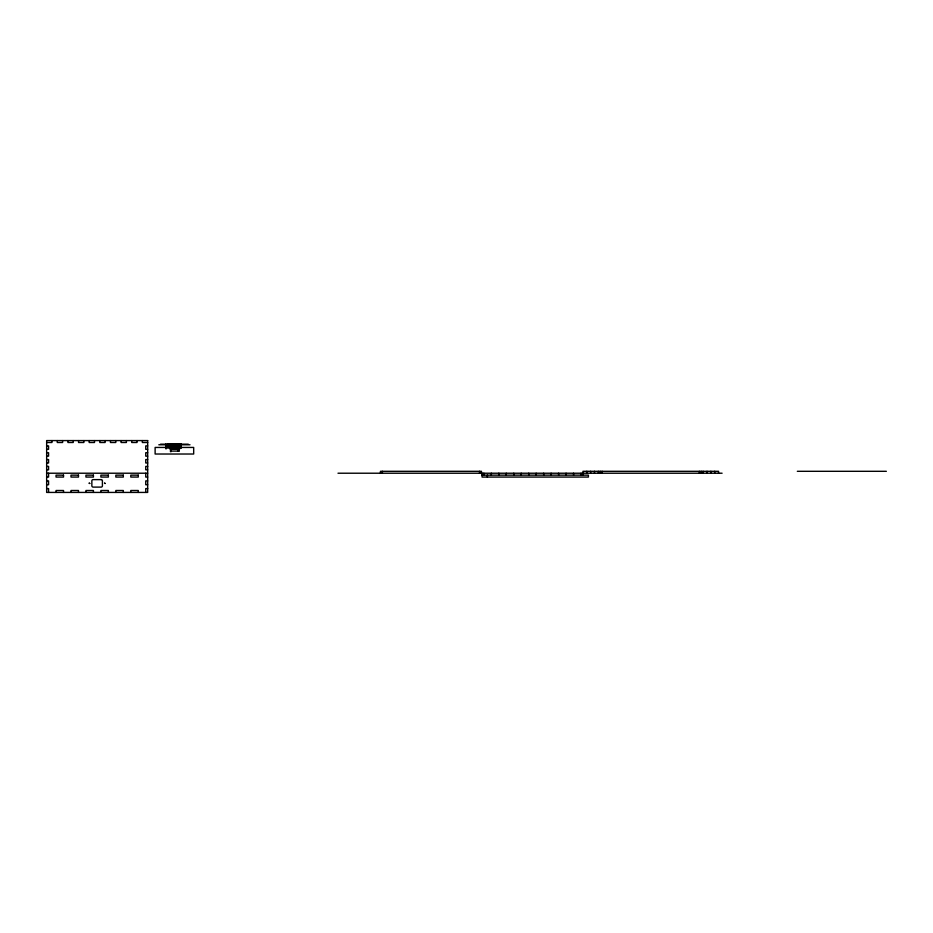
<?xml version="1.0" encoding="UTF-8"?>
<svg xmlns="http://www.w3.org/2000/svg" width="933" height="933" viewBox="0 0 933 933"><rect width="100%" height="100%" fill="white"/><g stroke="black" fill="none" stroke-linecap="round" stroke-linejoin="round"><path stroke-width="1.4" d="M46.65 442.499L51.968 442.499L51.968 440.574M147.671 442.499L142.352 442.499L142.352 440.574M160.534 444.19L188.268 444.19M158.808 444.784L166.016 444.784M180.559 444.784L189.994 444.784M46.65 445.904L48.574 445.904L48.574 449.321L46.65 449.321M147.671 445.904L145.746 445.904L145.746 449.321L147.671 449.321M170.028 448.983L179.124 448.983M170.541 451.094L179.124 451.094M46.65 452.738L48.574 452.738L48.574 456.155L46.65 456.155M147.671 452.738L145.746 452.738L145.746 456.155L147.671 456.155M46.65 459.561L48.574 459.561L48.574 462.978L46.65 462.978M147.671 459.561L145.746 459.561L145.746 462.978L147.671 462.978M46.65 466.395L48.574 466.395L48.574 469.812L46.65 469.812M147.671 466.395L145.746 466.395L145.746 469.812L147.671 469.812M797.33 471.305L886.35 471.305M46.65 473.218L147.671 473.218M337.991 473.218L722.095 473.218M46.65 477.066L48.574 477.066L48.574 473.218M147.671 477.066L145.746 477.066L145.746 473.218M46.65 480.903L48.574 480.903L48.574 484.74L46.65 484.74M147.671 480.903L145.746 480.903L145.746 484.74L147.671 484.74M46.65 488.589L48.574 488.589L48.574 492.426M147.671 488.589L145.746 488.589L145.746 492.426M718.55 473.218L718.55 471.305L582.962 471.305L582.962 475.142M714.701 471.305L714.701 473.218M710.864 471.305L710.864 473.218M707.027 471.305L707.027 473.218M703.179 471.305L703.179 473.218M701.266 471.305L701.266 473.218M699.342 471.305L699.342 473.218M602.158 471.305L602.158 473.218M600.246 471.305L600.246 473.218M598.321 471.305L598.321 473.218M594.484 471.305L594.484 473.218M590.636 471.305L590.636 473.218M586.799 471.305L586.799 473.218M581.037 473.218L581.037 475.142M573.562 473.218L573.562 475.142M566.086 473.218L566.086 475.142M558.61 473.218L558.61 475.142M551.135 473.218L551.135 475.142M543.659 473.218L543.659 475.142M536.183 473.218L536.183 475.142M528.708 473.218L528.708 475.142M521.232 473.218L521.232 475.142M513.756 473.218L513.756 475.142M506.281 473.218L506.281 475.142M498.805 473.218L498.805 475.142M491.329 473.218L491.329 475.142M487.376 475.142L487.376 477.066M483.865 473.218L483.865 475.142M482.058 475.142L482.058 477.066L588.396 477.066L588.396 475.142L481.941 475.142L481.941 473.218M481.463 473.218L481.463 471.305L380.442 471.305L380.442 473.218M479.539 471.305L479.539 473.218M382.367 471.305L382.367 473.218M181.212 444.19L181.212 447.782M180.979 444.19L180.979 447.782M180.827 444.19L180.827 447.782M180.559 444.19L180.559 448.575M180.209 444.19L180.209 447.782M179.579 444.19L179.579 447.782M178.926 444.19L178.938 451.094M178.506 448.983L178.506 447.443L193.679 447.443L193.679 454.021L155.123 454.021L155.123 447.443L171.194 447.443L171.194 451.094M178.25 444.19L178.25 448.983M178.075 448.983L178.075 451.094M177.55 444.19L177.55 448.983M176.838 444.19L176.838 448.983M176.127 444.19L176.127 448.983M175.404 444.19L175.404 448.983M174.669 444.19L174.669 448.983M173.946 444.19L173.946 448.983M173.211 444.19L173.211 448.983M172.488 444.19L172.488 448.983M171.777 444.19L171.777 448.983M171.077 444.19L171.147 451.654M170.541 448.983L170.494 451.654M170.389 444.19L170.389 448.983M169.713 444.19L169.713 447.782M169.06 444.19L169.06 447.782M168.43 444.19L168.43 447.782M167.823 444.19L167.823 447.782M167.59 444.19L167.59 447.782M166.016 444.19L166.016 448.983M165.841 444.19L165.841 447.782M138.271 492.426L138.271 490.501L130.795 490.501L130.795 492.426M137.034 440.574L137.034 442.499L131.716 442.499L131.716 440.574M126.398 440.574L126.398 442.499L121.08 442.499L121.08 440.574M123.319 492.426L123.319 490.501L115.844 490.501L115.844 492.426M115.774 440.574L115.774 442.499L110.456 442.499L110.456 440.574M108.368 492.426L108.368 490.501L100.892 490.501L100.892 492.426M105.137 440.574L105.137 442.499L99.819 442.499L99.819 440.574M94.501 440.574L94.501 442.499L89.183 442.499L89.183 440.574M93.417 492.426L93.417 490.501L85.941 490.501L85.941 492.426M83.865 440.574L83.865 442.499L78.547 442.499L78.547 440.574M78.477 492.426L78.477 490.501L71.001 490.501L71.001 492.426M73.229 440.574L73.229 442.499L67.922 442.499L67.922 440.574M63.526 492.426L63.526 490.501L56.05 490.501L56.05 492.426M62.604 440.574L62.604 442.499L57.286 442.499L57.286 440.574M89.206 483.166L89.743 483.481L89.206 483.166M104.578 483.166L105.102 483.481L104.578 483.166M147.671 440.574L46.65 440.574L46.65 492.426L147.671 492.426L147.671 440.574M63.526 475.142L56.05 475.142L56.05 477.066L63.526 477.066L63.526 475.142M78.477 475.142L71.001 475.142L71.001 477.066L78.477 477.066L78.477 475.142M93.417 475.142L85.941 475.142L85.941 477.066L93.417 477.066L93.417 475.142M108.368 475.142L100.892 475.142L100.892 477.066L108.368 477.066L108.368 475.142M123.319 475.142L115.844 475.142L115.844 477.066L123.319 477.066L123.319 475.142M138.271 475.142L130.795 475.142L130.795 477.066L138.271 477.066L138.271 475.142M101.219 479.62L93.09 479.62A1.248 1.248 0 0 0 91.854 480.868L91.854 485.79A1.33 1.33 0 0 0 93.172 487.108L101.137 487.108A1.271 1.271 0 0 0 102.408 485.836L102.408 480.81A1.19 1.19 0 0 0 101.219 479.62"/></g></svg>
